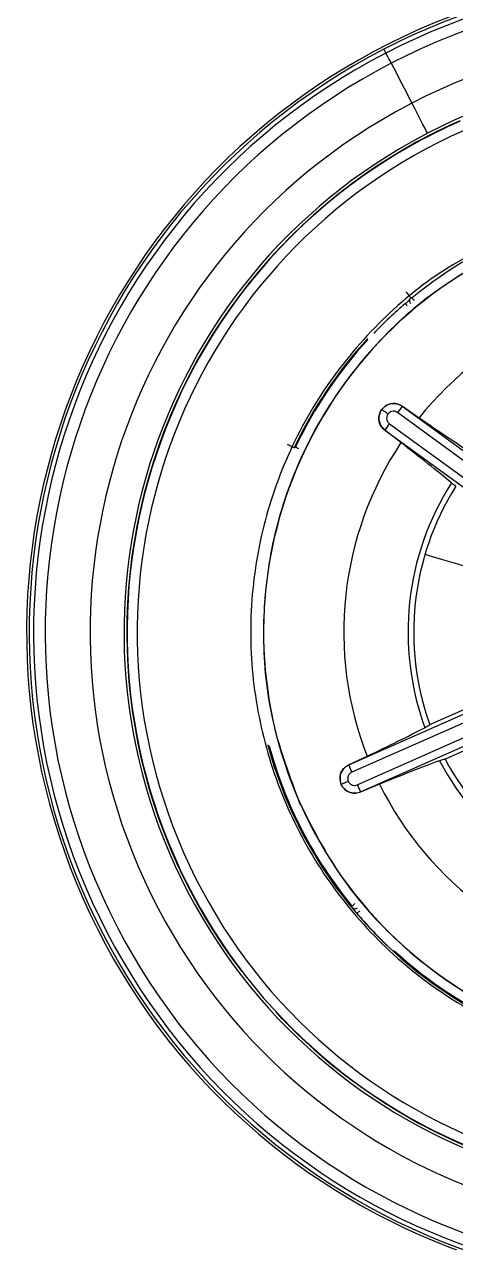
# Model space of a CAD drawing. Extents: x 939 to 1039, y 781 to 934.
# Drawn here: x 952.921 to 953.575, y 853.052 to 854.901 of the extents above; entities that cross this region are included whole.
import ezdxf

# ---------------------------------------------------------------- set-up
doc = ezdxf.new("R2010")
doc.units = 0
doc.header["$MEASUREMENT"] = 0
doc.layers.add('1', color=4, linetype='Continuous')

# ---------------------------------------------------------------- blocks, each defined once
blk = doc.blocks.new('Envoy')
at = {"layer": '1', "color": 3, "linetype": 'Continuous', "lineweight": 25}
for p, q in [((14.8071, 55.1378), (14.8094, 55.1417)), ((14.8094, 55.1417), (14.8124, 55.1451)), ((15.1803, 54.8834), (14.8333, 55.1372)), ((14.8406, 55.1469), (14.8404, 55.1466)), ((15.1875, 54.8928), (14.8404, 55.1466)), ((14.8406, 55.1469), (14.866, 55.1292)), ((14.8209, 55.1203), (15.1685, 54.8671)), ((14.8141, 55.1107), (14.8139, 55.1104)), ((14.8385, 55.0916), (14.8139, 55.1104)), ((14.8141, 55.1107), (15.1617, 54.8575)), ((15.1526, 54.776), (14.7592, 54.6024)), ((15.1572, 54.7652), (14.7638, 54.5915)), ((14.8823, 54.6639), (15.1092, 54.7643)), ((14.7723, 54.5724), (15.1653, 54.7468)), ((14.7773, 54.5617), (15.1703, 54.7361)), ((15.1323, 54.7117), (14.9055, 54.6114)), ((14.7591, 54.6027), (14.7871, 54.6158)), ((14.7591, 54.6027), (14.7592, 54.6024)), ((14.748, 54.5731), (14.7466, 54.5774)), ((14.7503, 54.5691), (14.748, 54.5731)), ((14.8059, 54.5732), (14.7774, 54.5613)), ((14.6849, 54.5448), (14.6852, 54.5449)), ((14.7773, 54.5617), (14.7774, 54.5613)), ((14.7641, 54.3866), (14.7642, 54.3883)), ((14.7761, 54.3811), (14.7716, 54.3773)), ((14.6584, 54.2173), (14.6492, 54.2281))]:
    blk.add_line(p, q, dxfattribs=at)
at = {"layer": '1', "color": 3, "linetype": 'Continuous', "lineweight": 25, "flags": 128}
for points in [[(14.8157, 55.6827), (14.815, 55.684), (14.8144, 55.6852), (14.8139, 55.6862), (14.8134, 55.687), (14.8131, 55.6877), (14.8129, 55.6881), (14.8127, 55.6884), (14.8127, 55.6885)], [(14.8238, 55.6671), (14.8225, 55.6694), (14.8214, 55.6717), (14.8203, 55.6738), (14.8192, 55.6758), (14.8182, 55.6778), (14.8173, 55.6795), (14.8165, 55.6812), (14.8157, 55.6827)], [(14.8238, 55.6671), (14.8276, 55.6597), (14.8315, 55.6522), (14.8354, 55.6447), (14.8393, 55.6371), (14.8432, 55.6296), (14.8472, 55.622), (14.8511, 55.6144), (14.8551, 55.6067)], [(14.8788, 55.5609), (14.8783, 55.5619), (14.8768, 55.5647), (14.8745, 55.5693), (14.8713, 55.5753), (14.8676, 55.5825), (14.8635, 55.5904), (14.8593, 55.5986), (14.8551, 55.6067)], [(14.8481, 55.2993), (14.8476, 55.2998), (14.8472, 55.3003), (14.8468, 55.3007), (14.8464, 55.3012), (14.8461, 55.3016), (14.8457, 55.302), (14.8454, 55.3024), (14.8451, 55.3027)], [(14.846, 55.3204), (14.8474, 55.3186), (14.8488, 55.317), (14.8501, 55.3154), (14.8512, 55.314), (14.8522, 55.3129), (14.8529, 55.312), (14.8533, 55.3115), (14.8535, 55.3113)], [(14.8535, 55.3113), (14.8545, 55.3112), (14.8553, 55.3112)], [(14.859, 55.3066), (14.8583, 55.3075), (14.8576, 55.3084), (14.8569, 55.3091), (14.8564, 55.3098), (14.8559, 55.3104), (14.8556, 55.3108), (14.8553, 55.3111), (14.8553, 55.3112)], [(14.6661, 55.089), (14.6681, 55.088), (14.6701, 55.0871), (14.672, 55.0862), (14.6736, 55.0855), (14.6749, 55.0849), (14.6759, 55.0844), (14.6765, 55.0841), (14.6768, 55.084)], [(14.6768, 55.084), (14.6777, 55.0844), (14.6785, 55.0848)], [(14.6838, 55.0822), (14.6828, 55.0827), (14.6818, 55.0832), (14.6809, 55.0836), (14.6801, 55.084), (14.6794, 55.0843), (14.6789, 55.0846), (14.6786, 55.0847), (14.6785, 55.0848)], [(14.875, 54.9223), (14.881, 54.9205), (14.9017, 54.9143), (14.9191, 54.9091), (14.9325, 54.9052), (14.9413, 54.9025), (14.9454, 54.9013)], [(14.6387, 54.6312), (14.6376, 54.632), (14.6367, 54.6326)]]:
    blk.add_lwpolyline(points, dxfattribs=at)
at = {"layer": '1', "color": 3, "linetype": 'Continuous', "lineweight": 25}
for centre, radius, start, end in [((15.2712, 54.8042), 1, 293.8743, 113.8743), ((15.2712, 54.8042), 0.9961, 27.4071, 117.4071), ((15.2712, 54.8042), 0.9895, 297.4071, 117.4071), ((15.2712, 54.8042), 0.972, 297.4071, 117.4071), ((15.2712, 54.8042), 1, 113.8743, 293.8743), ((15.2712, 54.8042), 0.9039, 297.7507, 117.4071), ((15.2712, 54.8042), 0.9961, 117.4071, 207.4071), ((15.2712, 54.8042), 0.9895, 117.4071, 297.4071), ((15.2712, 54.8042), 0.972, 117.4071, 297.4071), ((15.2712, 54.8042), 0.8524, 297.7507, 117.4071), ((15.2712, 54.8042), 0.9039, 117.7507, 297.4071), ((15.2712, 54.8042), 0.9039, 117.4071, 117.7507), ((15.2712, 54.8042), 0.8484, 113.8743, 217.3824), ((15.2712, 54.8042), 0.8477, 113.8743, 293.5195), ((15.2712, 54.8042), 0.8324, 113.8743, 293.5195), ((15.2712, 54.8042), 0.8524, 117.7507, 297.4071), ((15.2712, 54.8042), 0.8524, 117.4071, 117.7507), ((15.2712, 54.8042), 0.6557, 92.4486, 129.3648), ((15.2712, 54.8042), 0.6408, 113.8743, 203.8743), ((15.2712, 54.8042), 0.6557, 130.5197, 136.2938), ((14.8573, 55.3067), 0.00591, 129.4901, 223.4024), ((15.2712, 54.8042), 0.5194, 113.8743, 141.2678), ((15.2712, 54.8042), 0.6569, 137.334, 154.7969), ((15.2712, 54.8042), 0.6557, 137.4486, 154.6708), ((14.9879, 55.0276), 0.1895, 141.0932, 144.6598), ((14.9734, 55.0058), 0.1907, 143.1054, 146.6501), ((15.2712, 54.8042), 0.5194, 146.407, 201.2678), ((15.2712, 54.8042), 0.422, 147.5486, 200.1091), ((15.2712, 54.8042), 0.4134, 147.8154, 199.8379), ((15.2712, 54.8042), 0.6573, 195.1368, 240.1246), ((15.2712, 54.8042), 0.6557, 195.2992, 219.3648), ((14.9401, 54.6723), 0.1939, 201.1301, 204.6168), ((15.2712, 54.8042), 0.422, 207.5486, 260.109), ((15.2712, 54.8042), 0.4134, 207.8113, 259.8379), ((14.9509, 54.6487), 0.1942, 203.1386, 206.6194), ((15.2712, 54.8042), 0.5194, 206.407, 261.2678), ((15.2712, 54.8042), 0.6408, 203.8743, 293.8743), ((14.7687, 54.3903), 0.00591, 219.4931, 313.3911), ((12.3357, 57.353), 3.8323, 309.3226, 309.4109), ((15.2712, 54.8042), 0.6571, 220.5197, 226.2938), ((15.2712, 54.8042), 0.9961, 207.4071, 297.4071), ((15.2712, 54.8042), 0.6557, 227.4486, 264.3648), ((15.2712, 54.8042), 0.8484, 223.7663, 293.8743)]:
    blk.add_arc(centre, radius, start, end, dxfattribs=at)
for points, knots in [([(15.0038, 55.4082), (14.9653, 55.3885), (14.8882, 55.349), (14.7901, 55.2626), (14.7097, 55.1603), (14.6511, 55.0438), (14.6163, 54.9183), (14.6066, 54.7883), (14.6225, 54.659), (14.6633, 54.5352), (14.7275, 54.4218), (14.8125, 54.323), (14.9152, 54.2428), (15.0316, 54.1842), (15.1572, 54.1493), (15.287, 54.14), (15.4169, 54.1545), (15.498, 54.185), (15.5385, 54.2003)], [0, 0, 0, 0, 0.062501, 0.125, 0.187501, 0.25, 0.3125, 0.375, 0.4375, 0.500001, 0.5625, 0.625, 0.6875, 0.75, 0.8125, 0.875001, 0.9375, 1, 1, 1, 1]), ([(15.0117, 55.3905), (14.9743, 55.3713), (14.8995, 55.333), (14.8042, 55.2492), (14.7262, 55.1498), (14.6693, 55.0368), (14.6354, 54.9149), (14.6264, 54.7889), (14.6405, 54.6628), (14.6701, 54.5841), (14.6849, 54.5448)], [0, 0, 0, 0, 0.124999, 0.25, 0.375, 0.5, 0.625, 0.75, 0.875, 1, 1, 1, 1]), ([(14.8451, 55.3027), (14.8458, 55.3033), (14.8475, 55.3046), (14.8496, 55.3063), (14.8509, 55.3077), (14.8514, 55.3085), (14.8518, 55.3092), (14.8523, 55.3101), (14.853, 55.3108), (14.8535, 55.3113)], [0, 0, 0, 0, 0.187184, 0.440811, 0.645885, 0.755663, 0.804999, 0.86048, 1, 1, 1, 1]), ([(14.8535, 55.3113), (14.8535, 55.3113), (14.8535, 55.3113), (14.8535, 55.3113), (14.8535, 55.3113)], [0, 0, 0, 0, 0.560854, 1, 1, 1, 1]), ([(14.8139, 55.1104), (14.812, 55.1121), (14.8083, 55.1156), (14.8053, 55.1229), (14.8046, 55.1306), (14.8063, 55.1354), (14.8071, 55.1378)], [0, 0, 0, 0, 0.259512, 0.513518, 0.760804, 1, 1, 1, 1]), ([(14.8071, 55.1378), (14.8063, 55.1354), (14.8046, 55.1306), (14.8054, 55.1229), (14.8085, 55.1158), (14.8122, 55.1124), (14.8141, 55.1107)], [0, 0, 0, 0, 0.250029, 0.50005, 0.750025, 1, 1, 1, 1]), ([(14.8187, 55.1349), (14.818, 55.1354), (14.8161, 55.1368), (14.8138, 55.1385), (14.8119, 55.1398), (14.8106, 55.1408), (14.8097, 55.1415), (14.8095, 55.1416), (14.8094, 55.1417)], [0, 0, 0, 0, 0.16423, 0.392063, 0.52975, 0.6801, 0.83873, 1, 1, 1, 1]), ([(14.8124, 55.1451), (14.8145, 55.1466), (14.8186, 55.1497), (14.8261, 55.1514), (14.8339, 55.1507), (14.8383, 55.1482), (14.8406, 55.1469)], [0, 0, 0, 0, 0.243258, 0.488175, 0.739138, 1, 1, 1, 1]), ([(14.8404, 55.1466), (14.8382, 55.1479), (14.8338, 55.1505), (14.8261, 55.1512), (14.8185, 55.1497), (14.8145, 55.1466), (14.8124, 55.1451)], [0, 0, 0, 0, 0.249958, 0.499972, 0.749977, 1, 1, 1, 1]), ([(14.8333, 55.1372), (14.8319, 55.138), (14.8292, 55.1395), (14.8248, 55.1392), (14.8211, 55.1376), (14.8196, 55.1358), (14.8187, 55.1349)], [0, 0, 0, 0, 0.2825049, 0.5619414, 0.7781017, 1, 1, 1, 1]), ([(14.8187, 55.1349), (14.818, 55.1335), (14.8165, 55.1308), (14.8167, 55.1264), (14.8182, 55.1227), (14.82, 55.1211), (14.8209, 55.1203)], [0, 0, 0, 0, 0.280899, 0.560284, 0.780658, 1, 1, 1, 1]), ([(14.866, 55.1292), (14.8808, 55.1191), (14.9113, 55.0982), (14.9351, 55.0828), (14.9474, 55.0749)], [0, 0, 0, 0, 0.487212, 1, 1, 1, 1]), ([(14.915, 55.0307), (14.9038, 55.0399), (14.8819, 55.058), (14.8527, 55.0806), (14.8385, 55.0916)], [0, 0, 0, 0, 0.512284, 1, 1, 1, 1]), ([(14.915, 55.0307), (14.917, 55.0291), (14.9208, 55.0259), (14.9212, 55.0249), (14.9213, 55.0245)], [0, 0, 0, 0, 0.500007, 1, 1, 1, 1]), ([(16.4199, 53.6653), (16.361, 53.6124), (16.2431, 53.5065), (16.0392, 53.3826), (15.8209, 53.2876), (15.5906, 53.2262), (15.3538, 53.1985), (15.1156, 53.2057), (14.8811, 53.2471), (14.655, 53.3217), (14.4422, 53.4287), (14.247, 53.5654), (14.0737, 53.7291), (13.9266, 53.9165), (13.8081, 54.1232), (13.7223, 54.3452), (13.6677, 54.5775), (13.6608, 54.7358), (13.6574, 54.8149)], [0, 0, 0, 0, 0.0624654, 0.12494, 0.1874213, 0.2500087, 0.3125186, 0.3750505, 0.4375626, 0.5000003, 0.56246, 0.6250398, 0.6875858, 0.7500781, 0.8125909, 0.8750579, 0.9375333, 1, 1, 1, 1]), ([(14.7871, 54.6158), (14.8033, 54.6236), (14.8366, 54.6395), (14.8619, 54.6525), (14.8749, 54.6591)], [0, 0, 0, 0, 0.4872008, 1, 1, 1, 1]), ([(14.8823, 54.6639), (14.8821, 54.6635), (14.8815, 54.6626), (14.8771, 54.6603), (14.8749, 54.6591)], [0, 0, 0, 0, 0.5000222, 1, 1, 1, 1]), ([(14.7466, 54.5774), (14.7463, 54.5799), (14.7457, 54.585), (14.748, 54.5924), (14.7525, 54.5988), (14.7569, 54.6014), (14.7591, 54.6027)], [0, 0, 0, 0, 0.243212, 0.488262, 0.739108, 1, 1, 1, 1]), ([(14.7592, 54.6024), (14.757, 54.6011), (14.7526, 54.5986), (14.7481, 54.5923), (14.7457, 54.585), (14.7463, 54.5799), (14.7466, 54.5774)], [0, 0, 0, 0, 0.2499612, 0.4999625, 0.7499671, 1, 1, 1, 1]), ([(14.897, 54.609), (14.8834, 54.6039), (14.8568, 54.594), (14.8226, 54.58), (14.8059, 54.5732)], [0, 0, 0, 0, 0.512281, 1, 1, 1, 1]), ([(14.897, 54.609), (14.8993, 54.6099), (14.9041, 54.6117), (14.905, 54.6115), (14.9055, 54.6114)], [0, 0, 0, 0, 0.500008, 1, 1, 1, 1]), ([(14.7638, 54.5915), (14.7625, 54.5907), (14.7599, 54.5891), (14.7579, 54.5851), (14.7575, 54.5812), (14.7582, 54.5789), (14.7586, 54.5778)], [0, 0, 0, 0, 0.282473, 0.561893, 0.778085, 1, 1, 1, 1]), ([(14.7586, 54.5778), (14.7577, 54.5774), (14.7556, 54.5764), (14.753, 54.5753), (14.7509, 54.5743), (14.7494, 54.5737), (14.7484, 54.5732), (14.7482, 54.5731), (14.748, 54.5731)], [0, 0, 0, 0, 0.164208, 0.392066, 0.529758, 0.68012, 0.838717, 1, 1, 1, 1]), ([(14.7503, 54.5691), (14.7519, 54.5672), (14.7553, 54.5634), (14.7623, 54.5602), (14.77, 54.5593), (14.7748, 54.5609), (14.7773, 54.5617)], [0, 0, 0, 0, 0.25005, 0.500104, 0.750086, 1, 1, 1, 1]), ([(14.7774, 54.5613), (14.7749, 54.5606), (14.7701, 54.5591), (14.7623, 54.5601), (14.7552, 54.5633), (14.7519, 54.5672), (14.7503, 54.5691)], [0, 0, 0, 0, 0.259492, 0.513524, 0.760819, 1, 1, 1, 1]), ([(14.7586, 54.5778), (14.7594, 54.5764), (14.761, 54.5738), (14.7649, 54.5717), (14.7689, 54.5712), (14.7712, 54.572), (14.7723, 54.5724)], [0, 0, 0, 0, 0.280938, 0.560295, 0.780676, 1, 1, 1, 1]), ([(14.6849, 54.5448), (14.7041, 54.5073), (14.7424, 54.4325), (14.8262, 54.3373), (14.9256, 54.2592), (15.0386, 54.2024), (15.1605, 54.1685), (15.2865, 54.1594), (15.4126, 54.1736), (15.4913, 54.2032), (15.5306, 54.218)], [0, 0, 0, 0, 0.125, 0.25, 0.374999, 0.499999, 0.624999, 0.75, 0.875, 1, 1, 1, 1]), ([(14.7654, 54.3849), (14.765, 54.3853), (14.7643, 54.3863), (14.7642, 54.3865), (14.7641, 54.3866)], [0, 0, 0, 0, 0.4031659, 1, 1, 1, 1]), ([(14.7716, 54.3773), (14.7706, 54.3786), (14.7684, 54.3812), (14.7662, 54.3839), (14.7655, 54.3847), (14.7654, 54.3849)], [0, 0, 0, 0, 0.4286651, 0.8751978, 1, 1, 1, 1])]:
    blk.add_open_spline(points, degree=3, knots=knots, dxfattribs=at)

msp = doc.modelspace()

# ---------------------------------------------------------------- block references
at = {"layer": '1'}
msp.add_blockref('Envoy', (938.6538, 799.1744), dxfattribs=at)

doc.saveas('drawing.dxf')
